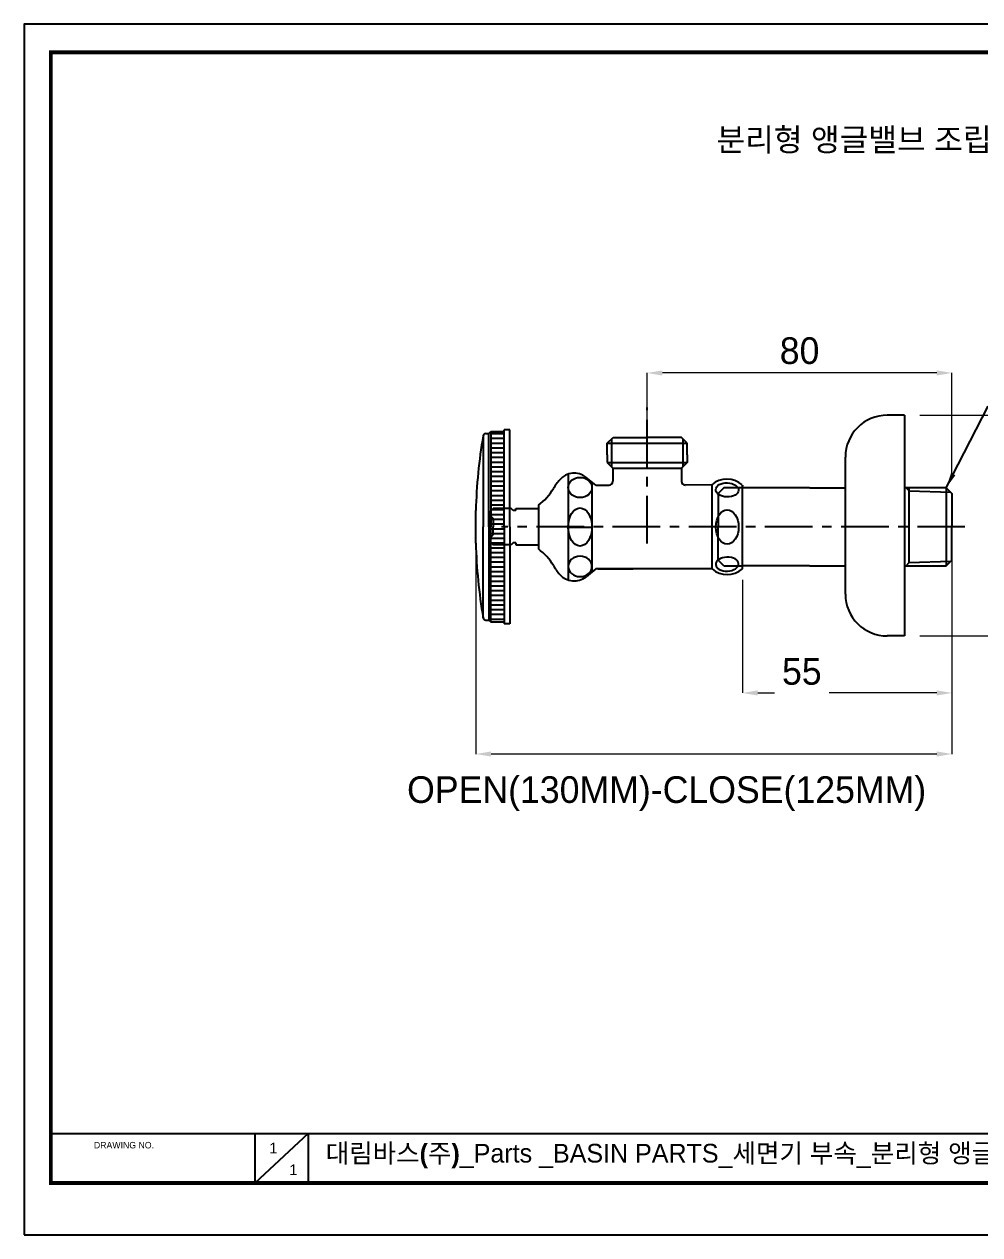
# Model space of a CAD drawing. Extents: x 0 to 434, y 0 to 318.
# Drawn here: x 0 to 250.8, y 0 to 318 of the extents above; entities that cross this region are included whole.
import ezdxf

# ---------------------------------------------------------------- set-up
doc = ezdxf.new("R2010")
doc.units = 0
doc.header["$LTSCALE"] = 10
doc.header["$MEASUREMENT"] = 0
doc.header["$PDMODE"] = 3
doc.header["$PDSIZE"] = -10
doc.linetypes.add('CENTER', pattern=[2, 1.25, -0.25, 0.25, -0.25])
doc.layers.get('0').update_dxf_attribs({"linetype": 'CONTINUOUS'})
doc.layers.get('DEFPOINTS').update_dxf_attribs({"linetype": 'CONTINUOUS'})
for name, color, linetype in [('DIM & TEXT', 4, 'CONTINUOUS'), ('DWG', 7, 'CONTINUOUS'), ('HIDDEN THIN', 40, 'CONTINUOUS')]:
    doc.layers.add(name, color=color, linetype=linetype)
doc.styles.add('Daelim Dimension', font='')
doc.styles.get('Daelim Dimension').set_extended_font_data('나눔고딕')
doc.dimstyles.new('A3', dxfattribs={"dimtxt": 3, "dimasz": 4, "dimexe": 1.25, "dimexo": 0.3, "dimtad": 1, "dimdec": 4, "dimdsep": 46, "dimcen": 0, "dimclrd": 5, "dimclre": 5, "dimclrt": 7, "dimadec": 4, "dimazin": 2, "dimtfac": 1, "dimtdec": 4, "dimtmove": 0, "dimatfit": 3, "dimfxl": 1.25, "dimarcsym": 0})
doc.dimstyles.new('DEFAULT', dxfattribs={"dimscale": 2, "dimtxt": 2, "dimasz": 2, "dimexe": 0, "dimexo": 2, "dimgap": 1, "dimtad": 1, "dimdec": 0, "dimzin": 9, "dimdsep": 46, "dimtxsty": 'Daelim Dimension', "dimcen": 0.5, "dimclrd": 5, "dimclre": 5, "dimclrt": 256, "dimadec": 1, "dimazin": 0, "dimtfac": 1, "dimtdec": 0, "dimtix": 1, "dimtmove": 0, "dimatfit": 3, "dimfxl": 1, "dimtolj": 1, "dimtzin": 1, "dimlwd": 9, "dimlwe": 9, "dimarcsym": 0})

# ---------------------------------------------------------------- blocks, each defined once
blk = doc.blocks.new('*D1')
at = {"color": 5, "lineweight": 9, "ltscale": 0.5, "transparency": 16777216}
for p, q in [((163.54, 213.43), (163.54, 226.39)), ((239.54, 226.39), (167.54, 226.39)), ((243.54, 198.75), (243.54, 226.39))]:
    blk.add_line(p, q, dxfattribs=at)
at = {"color": 5, "ltscale": 0.5, "transparency": 16777216}
for points in [[(167.54, 227.06), (167.54, 225.72), (163.54, 226.39)], [(239.54, 227.06), (239.54, 225.72), (243.54, 226.39)]]:
    blk.add_solid(points, dxfattribs=at)
at = {"layer": 'DEFPOINTS', "color": 0, "ltscale": 0.5, "transparency": 16777216}
for p in [(163.54, 226.39), (163.54, 209.43), (243.54, 194.75)]:
    blk.add_point(p, dxfattribs=at)
at = {"color": 7, "ltscale": 0.5, "transparency": 16777216, "insert": (203.54, 232.2), "char_height": 7, "attachment_point": 5, "style": 'Daelim Dimension'}
blk.add_mtext('\\A1;80', dxfattribs=at)
blk = doc.blocks.new('*D2')
at = {"color": 5, "lineweight": 9, "ltscale": 0.5, "transparency": 16777216}
for p, q in [((235.07, 215.31), (267.05, 215.31)), ((267.05, 211.31), (267.05, 161.31)), ((235.07, 157.31), (267.05, 157.31))]:
    blk.add_line(p, q, dxfattribs=at)
at = {"color": 5, "ltscale": 0.5, "transparency": 16777216}
for points in [[(266.38, 211.31), (267.71, 211.31), (267.05, 215.31)], [(266.38, 161.31), (267.71, 161.31), (267.05, 157.31)]]:
    blk.add_solid(points, dxfattribs=at)
at = {"layer": 'DEFPOINTS', "color": 0, "ltscale": 0.5, "transparency": 16777216}
for p in [(231.07, 215.31), (231.07, 157.31), (267.05, 157.31)]:
    blk.add_point(p, dxfattribs=at)
at = {"color": 7, "ltscale": 0.5, "transparency": 16777216, "insert": (260.57, 186.31), "char_height": 7, "attachment_point": 5, "rotation": 90, "style": 'Daelim Dimension'}
blk.add_mtext('\\A1;%%C58', dxfattribs=at)
blk = doc.blocks.new('*D3')
at = {"color": 5, "lineweight": 9, "ltscale": 0.5, "transparency": 16777216}
for p, q in [((188.54, 172.06), (188.54, 142.33)), ((243.54, 173.25), (243.54, 142.33)), ((192.54, 142.33), (196.93, 142.33)), ((239.54, 142.33), (211.32, 142.33))]:
    blk.add_line(p, q, dxfattribs=at)
at = {"color": 5, "ltscale": 0.5, "transparency": 16777216}
for points in [[(192.54, 143), (192.54, 141.67), (188.54, 142.33)], [(239.54, 143), (239.54, 141.67), (243.54, 142.33)]]:
    blk.add_solid(points, dxfattribs=at)
at = {"layer": 'DEFPOINTS', "color": 0, "ltscale": 0.5, "transparency": 16777216}
for p in [(188.54, 176.06), (243.54, 177.25), (188.54, 142.33)]:
    blk.add_point(p, dxfattribs=at)
at = {"color": 7, "ltscale": 0.5, "transparency": 16777216, "insert": (204.13, 147.95), "char_height": 7, "attachment_point": 5, "style": 'Daelim Dimension'}
blk.add_mtext('\\A1;55', dxfattribs=at)
blk = doc.blocks.new('*D0')
at = {"color": 5, "lineweight": 9, "ltscale": 0.5, "transparency": 16777216}
for p, q in [((118.54, 182), (118.54, 126.29)), ((243.54, 182), (243.54, 126.29)), ((239.54, 126.29), (122.54, 126.29))]:
    blk.add_line(p, q, dxfattribs=at)
at = {"color": 5, "ltscale": 0.5, "transparency": 16777216}
for points in [[(122.54, 126.96), (122.54, 125.62), (118.54, 126.29)], [(239.54, 126.96), (239.54, 125.62), (243.54, 126.29)]]:
    blk.add_solid(points, dxfattribs=at)
at = {"layer": 'DEFPOINTS', "color": 0, "ltscale": 0.5, "transparency": 16777216}
for p in [(118.54, 186), (243.54, 186), (118.54, 126.29)]:
    blk.add_point(p, dxfattribs=at)
at = {"color": 2, "ltscale": 0.5, "transparency": 16777216, "insert": (168.64, 115.89), "char_height": 7, "attachment_point": 5, "style": 'Daelim Dimension'}
blk.add_mtext('\\A1;OPEN(130MM)-CLOSE(125MM)', dxfattribs=at)

msp = doc.modelspace()

# ---------------------------------------------------------------- hatches: boundary and pattern name
at = {"layer": 'HIDDEN THIN'}
h = msp.add_hatch(dxfattribs=at)
h.set_pattern_fill('ANSI31', color=0, scale=10, angle=135, style=0)
h.set_pattern_definition([(180, (1190.9735, 84.2362), (-3e-16, -1.25), [])])
h.paths.add_polyline_path([(125.9731789, 185.9764786), (122.4731789, 185.9764786), (122.4731789, 160.9764786), (125.9731789, 160.9764786)])
h.paths.add_polyline_path([(125.9731789, 210.9764786), (122.4731789, 210.9764786), (122.4731789, 185.9764786), (125.9731789, 185.9764786)])

# ---------------------------------------------------------------- linework, layer by layer
at = {"ltscale": 0.5}
for p, q in [((142.7869549, 199.8069229), (142.7869587, 172.0070801)), ((142.7869568, 185.9233475), (145.9119568, 185.9233475)), ((145.9119568, 185.9233475), (149.0369568, 185.9233475)), ((6.9787941, 13.616478), (6.9787941, 13.616478))]:
    msp.add_line(p, q, dxfattribs=at)
at = {"color": 3, "ltscale": 0.5}
for p, q in [((188.5369549, 196.2447357), (183.6607475, 196.2447357)), ((183.6607475, 175.7447357), (188.5369549, 175.7447357))]:
    msp.add_line(p, q, dxfattribs=at)
at = {"color": 5}
msp.add_line((6.9787941, 26.6445923), (356.4369831, 26.6445923), dxfattribs=at)
at = {"color": 5, "ltscale": 40}
for p, q in [((60.5459213, 26.6445923), (60.5459213, 13.5670319)), ((60.5459213, 26.6445923), (60.5459213, 13.5670319)), ((74.5421562, 26.6445923), (60.5459213, 13.5670319)), ((74.5421562, 26.6445923), (60.5459213, 13.5670319)), ((74.5421562, 26.6445923), (74.5421562, 13.5670319)), ((74.5421562, 26.6445923), (74.5421562, 13.5670319))]:
    msp.add_line(p, q, dxfattribs=at)
at = {"ltscale": 0.5}
msp.add_lwpolyline([(0, 0), (434, 0), (434, 318), (0, 318)], close=True, dxfattribs=at)
at = {"color": 5, "linetype": 'ByBlock', "lineweight": 200, "const_width": 1}
msp.add_lwpolyline([(6.9787941, 13.616478), (426.9787941, 13.616478), (426.9787941, 310.616478), (6.9787941, 310.616478)], close=True, dxfattribs=at)
at = {"ltscale": 0.5}
for centre, major_axis, ratio in [((145.9119568, 196.3014145), (-3.125, 0), 0.854074707), ((184.537384, 195.6705704), (-3, 0.1273575), 0.6139686599), ((145.9119568, 185.9233475), (0, 5), 0.625), ((184.537384, 185.9233475), (0, -4.5), 0.6666666667)]:
    msp.add_ellipse(centre, major_axis=major_axis, ratio=ratio, dxfattribs=at)
at = {"ltscale": 0.5, "extrusion": (0, 0, -1)}
for centre, major_axis, ratio in [((145.9119568, 175.5778809), (-3.125, 0), 0.854074707), ((184.537384, 176.1761246), (-3, -0.1273575), 0.6139686599)]:
    msp.add_ellipse(centre, major_axis=major_axis, ratio=ratio, dxfattribs=at)
at = {"layer": 'DIM & TEXT', "color": 1, "linetype": 'CENTER'}
for p, q in [((163.5369568, 181.6044769), (163.5369568, 217.2896881)), ((246.9575539, 185.9995193), (125.326889, 185.9995193))]:
    msp.add_line(p, q, dxfattribs=at)
at = {"layer": 'DIM & TEXT', "color": 0}
for p, q in [((168.7869568, 209.4337997), (164.7274227, 209.4337997)), ((153.0594559, 204.9113007), (153.0594559, 202.9113007)), ((174.0144558, 204.9113007), (174.0144558, 202.9113007)), ((153.0594559, 202.9113007), (154.5369568, 201.3725128)), ((174.0144558, 202.9113007), (172.5369568, 201.3725128)), ((150.0369568, 196.9337997), (147.4491501, 198.9794617)), ((149.0369568, 197.7243042), (149.0369568, 174.1223907)), ((180.568327, 174.9337997), (180.568327, 196.9337997)), ((188.5369549, 194.9337997), (188.5369549, 196.9059372)), ((188.5369549, 176.9337997), (188.5369549, 194.9337997)), ((206.2342415, 196.2447357), (215.5686836, 196.2447357)), ((242.0369568, 196.2495193), (231.0686836, 196.2495193)), ((150.0369568, 174.9337997), (147.4988651, 172.8743668)), ((150.5369568, 174.9337997), (159.8791885, 174.9337997)), ((188.5369549, 175.1837997), (188.5369549, 176.9337997)), ((206.2342415, 175.7447357), (215.5686836, 175.7447357))]:
    msp.add_line(p, q, dxfattribs=at)
at = {"layer": 'DIM & TEXT', "color": 3}
for p, q in [((154.1869564, 203.7837982), (154.1869564, 201.73703)), ((172.8869553, 203.7837982), (172.8833714, 201.7332993))]:
    msp.add_line(p, q, dxfattribs=at)
at = {"layer": 'DWG', "color": 0}
for p, q in [((231.0686836, 215.3060455), (226.5686836, 215.3060455)), ((231.0686836, 215.3060455), (231.0686836, 157.3060455)), ((120.4590149, 209.8919373), (120.4590149, 185.9764786)), ((121.1494293, 210.4764786), (121.9731789, 210.4764786)), ((121.9731789, 210.4764786), (122.4731789, 210.9764786)), ((121.9731789, 185.9764786), (121.9731789, 210.4764786)), ((122.4731789, 210.9764786), (122.4731789, 185.9764786)), ((122.4731789, 210.9764786), (125.9731789, 210.9764786)), ((127.4731789, 211.4764786), (125.9731789, 211.4764786)), ((125.9731789, 185.9764786), (125.9731789, 211.4764786)), ((127.4731789, 190.7264786), (127.4731789, 211.4764786)), ((153.0594559, 207.9337997), (154.5594559, 209.4337997)), ((153.0594559, 204.9113007), (153.0594559, 207.9337997)), ((154.5594559, 209.4337997), (163.5369568, 209.4337997)), ((172.5144558, 209.4337997), (163.5369568, 209.4337997)), ((174.0144558, 207.9337997), (172.5144558, 209.4337997)), ((174.0144558, 204.9113007), (174.0144558, 207.9337997)), ((215.5686836, 168.3060455), (215.5686836, 204.3060455)), ((154.5369568, 201.3725128), (154.5369568, 197.9337997)), ((154.5369568, 201.3725128), (172.5369568, 201.3725128)), ((172.5369568, 201.3725128), (172.5369568, 197.9337997)), ((150.0369568, 196.9337997), (153.5369568, 196.9337997)), ((180.489193, 197.0062027), (173.5369568, 196.9337997)), ((188.5369549, 196.9059372), (188.5369549, 196.6837997)), ((206.1548386, 196.2447357), (188.5369549, 196.2447357)), ((242.0369568, 196.2495193), (243.5369568, 194.7495193)), ((243.5369568, 194.7495193), (243.5369568, 185.9995193)), ((134.9674969, 191.6570053), (134.9674969, 180.1570053)), ((118.536953, 181.6764832), (118.536953, 190.2764816)), ((122.0897675, 189.7411423), (123.0897675, 190.7411423)), ((122.0897675, 189.7411423), (122.0897675, 189.1411362)), ((122.0897675, 185.9911423), (122.0897675, 189.1411362)), ((122.0897675, 189.1411362), (123.0897675, 188.1411362)), ((127.8397675, 190.7411423), (123.0897675, 190.7411423)), ((123.0897675, 188.1411362), (123.0897675, 185.9911423)), ((127.4731789, 185.9764786), (127.4731789, 190.7264786)), ((128.3397675, 190.2411423), (127.8397675, 190.7411423)), ((129.0897675, 190.2411423), (128.3397675, 190.2411423)), ((129.0897675, 190.2411423), (129.0897675, 190.7411423)), ((129.0897713, 190.7411423), (134.9674969, 190.7411423)), ((120.4590149, 162.0610275), (120.4590149, 185.9764786)), ((121.9731789, 185.9764786), (121.9731789, 161.4764786)), ((122.0897675, 185.9911423), (122.0897675, 182.8411407)), ((122.4731789, 160.9764786), (122.4731789, 185.9764786)), ((123.0897675, 183.8411407), (123.0897675, 185.9911423)), ((125.9731789, 185.9764786), (125.9731789, 160.4764786)), ((127.4731789, 185.9764786), (127.4731789, 181.2264786)), ((243.5369568, 177.2495193), (243.5369568, 185.9995193)), ((122.0897675, 182.8411407), (123.0897675, 183.8411407)), ((122.0897675, 182.2411423), (122.0897675, 182.8411407)), ((122.0897675, 182.2411423), (123.0897675, 181.2411423)), ((128.3397675, 181.7411423), (127.8397675, 181.2411423)), ((129.0897675, 181.7411423), (128.3397675, 181.7411423)), ((129.0897675, 181.7411423), (129.0897675, 181.2411423)), ((127.8397675, 181.2411423), (123.0897675, 181.2411423)), ((127.4731789, 181.2264786), (127.4731789, 160.4764786)), ((129.0897713, 181.2411423), (134.9674969, 181.2411423)), ((180.568327, 174.9337997), (150.0369568, 174.9337997)), ((206.1548386, 175.7447357), (188.5369549, 175.7447357)), ((188.5369549, 174.9616623), (188.5369549, 175.1837997)), ((231.0686836, 175.7495193), (242.0369568, 175.7495193)), ((242.0369568, 175.7495193), (243.5369568, 177.2495193)), ((121.1494293, 161.4764786), (121.9731789, 161.4764786)), ((121.9731789, 161.4764786), (122.4731789, 160.9764786)), ((122.4731789, 160.9764786), (125.9731789, 160.9764786)), ((127.4731789, 160.4764786), (125.9731789, 160.4764786)), ((231.0686836, 157.3060455), (226.5686836, 157.3060455))]:
    msp.add_line(p, q, dxfattribs=at)
at = {"layer": 'DWG', "color": 3}
for p, q in [((153.0594559, 207.9337997), (174.0144558, 207.9337997)), ((153.0594559, 202.9113007), (174.0144558, 202.9113007)), ((183.6607475, 196.2447357), (182.1607475, 194.7447357)), ((182.1607475, 194.7447357), (182.1607475, 185.9947357)), ((232.3495274, 176.5894089), (232.3495274, 196.2495193)), ((242.0369568, 196.2495193), (242.0369568, 175.7495193)), ((182.1607475, 177.2447357), (182.1607475, 185.9947357)), ((183.6607475, 175.7447357), (182.1607475, 177.2447357))]:
    msp.add_line(p, q, dxfattribs=at)
at = {"layer": 'DWG', "color": 0}
for centre, radius, start, end in [((226.5686836, 204.3060455), 11, 90, 180), ((263.4731789, 185.9764786), 145, 170.506704384, 178.300617031), ((121.1494293, 209.7764816), 0.7, 90, 170.506704384), ((151.5786419, 188.7416), 14.6, 138.863729569, 150.025769541), ((144.3484497, 195.0570068), 5, 51.673685208, 138.863729569), ((153.5369568, 197.9337997), 1, 270, 0), ((173.5369568, 197.9337997), 1, 180, 270), ((184.4578209, 192.5062027), 6, 48.189543185, 131.409629007), ((126.8038845, 203.0304565), 14, 305.66970927, 330.025769541), ((263.4731789, 185.9764786), 145, 181.699382969, 189.493295616), ((126.8038845, 168.7835541), 14, 29.974230459, 54.33029073), ((151.5786419, 183.0724106), 14.6, 209.974230459, 221.136270431), ((184.5369549, 179.4337997), 6, 228.590370993, 311.810456815), ((144.3484497, 176.7570038), 5, 221.136270431, 309.056264144), ((226.5686836, 168.3060455), 11, 180, 270), ((121.1494293, 162.1764832), 0.7, 189.493295616, 270)]:
    msp.add_arc(centre, radius, start, end, dxfattribs=at)
at = {"layer": 'HIDDEN THIN', "color": 3}
for p, q in [((154.1869564, 209.0613022), (154.1869564, 203.7837982)), ((172.8869553, 209.0613022), (172.8869553, 203.7837982)), ((231.509634, 196.2495193), (232.3495274, 195.4096298)), ((232.3495274, 195.4096298), (243.2164402, 195.0700378)), ((231.509634, 175.7495193), (232.3495274, 176.5894089)), ((232.3495274, 176.5894089), (243.2164402, 176.9290009))]:
    msp.add_line(p, q, dxfattribs=at)

# ---------------------------------------------------------------- texts
at = {"color": 5, "ltscale": 40, "style": 'Daelim Dimension'}
msp.add_text('DRAWING NO.', height=1.712674179, dxfattribs=at).set_placement((18.2940636, 22.6881332))
at = {"char_height": 2.802749, "width": 3.911540375, "attachment_point": 1, "style": 'Daelim Dimension'}
for insert in [(64.3527126, 24.1927872), (69.6119022, 18.480072)]:
    msp.add_mtext('1', dxfattribs=dict(at, insert=insert))
at = {"color": 2, "insert": (79.1322575, 23.8898239), "char_height": 4.914, "width": 290.670290777, "attachment_point": 1, "style": 'Daelim Dimension'}
msp.add_mtext('{\\fPretendard Variable SemiBold|b0|i0|c129|p2;대림바스(주)}_Parts _BASIN PARTS_세면기 부속_분리형 앵글밸브_DL P4012', dxfattribs=at)
at = {"layer": 'DIM & TEXT', "color": 2, "lineweight": 30, "insert": (181.7078896, 290.6780014), "char_height": 6, "width": 275.229634278, "attachment_point": 1, "style": 'Daelim Dimension'}
msp.add_mtext('분리형 앵글밸브 조립도(니플65mm사용시)', dxfattribs=at)

# ---------------------------------------------------------------- dimensions: what is measured, and where the dimension line sits
at = {"color": 5, "ltscale": 0.5}
dim = msp.add_linear_dim(base=(163.5369568, 226.3911819), p1=(243.5369568, 194.7495193), p2=(163.5369568, 209.4337997), dimstyle='DEFAULT', override={"dimtxt": 3.5, "dimdec": 6, "dimclrd": 5, "dimclre": 5, "dimclrt": 7}, dxfattribs=at)
dim.commit()
dim.dimension.update_dxf_attribs({"geometry": '*D1', "text_midpoint": (203.5369568, 232.2016254)})
dim = msp.add_linear_dim(base=(267.0461845, 157.3060455), p1=(231.0686836, 215.3060455), p2=(231.0686836, 157.3060455), angle=90, text='%%C<>', dimstyle='DEFAULT', override={"dimtxt": 3.5, "dimclrd": 5, "dimclre": 5, "dimclrt": 7}, dxfattribs=at)
dim.commit()
dim.dimension.update_dxf_attribs({"geometry": '*D2', "text_midpoint": (260.5747968, 186.3060455)})
dim = msp.add_linear_dim(base=(118.5369587, 126.2910843), p1=(243.5369568, 185.9995193), p2=(118.5369587, 185.9995193), text='OPEN(130MM)-CLOSE(125MM)', dimstyle='DEFAULT', override={"dimtxt": 3.5, "dimdec": 0, "dimclrd": 5, "dimclre": 5, "dimclrt": 2, "dimtmove": 2}, dxfattribs=at)
dim.commit()
dim.dimension.update_dxf_attribs({"geometry": '*D0', "text_midpoint": (168.64431, 115.8875198), "dimtype": 128})
dim = msp.add_linear_dim(base=(188.5369549, 142.3340683), p1=(243.5369568, 177.2495193), p2=(188.5369549, 176.0587997), dimstyle='DEFAULT', override={"dimtxt": 3.5, "dimdec": 0, "dimclrd": 5, "dimclre": 5, "dimclrt": 7, "dimtmove": 2}, dxfattribs=at)
dim.commit()
dim.dimension.update_dxf_attribs({"geometry": '*D3', "text_midpoint": (204.1260529, 147.9536972), "dimtype": 128})

# ---------------------------------------------------------------- leaders
at = {"color": 0}
msp.add_leader([(242.0369568, 196.2495193), (253.0855827, 217.6837921), (308.8414612, 217.6837921)], dimstyle='A3', dxfattribs=at)

doc.saveas('drawing.dxf')
